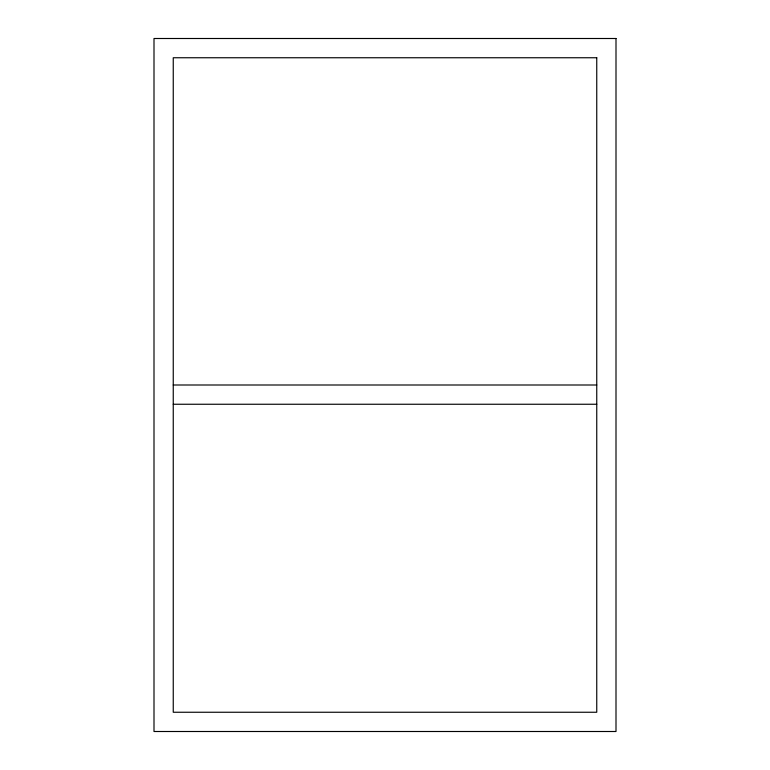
<?xml version="1.0" encoding="UTF-8"?>
<svg xmlns="http://www.w3.org/2000/svg" width="770" height="770" viewBox="0 0 770 770"><rect width="100%" height="100%" fill="white"/><g stroke="black" fill="none" stroke-linecap="round" stroke-linejoin="round"><path stroke-width="1.16" d="M173.25 385L596.75 385M173.25 404.25L596.75 404.25M616 38.5L154 38.5L154 731.5L616 731.5L616 38.5M596.75 57.75L173.25 57.75L173.25 712.25L596.75 712.25L596.75 57.75"/></g></svg>
